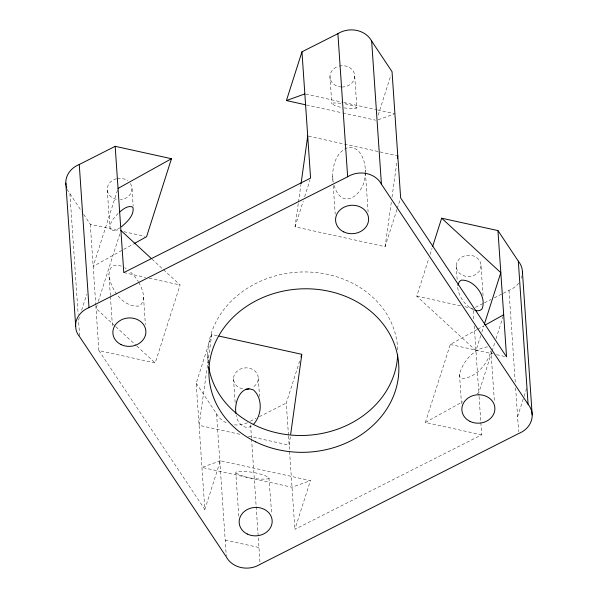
<?xml version="1.0" encoding="UTF-8"?>
<svg xmlns="http://www.w3.org/2000/svg" width="598" height="598" viewBox="0 0 598 598"><rect width="100%" height="100%" fill="white"/><g stroke="black" fill="none" stroke-linecap="round" stroke-linejoin="round"><path stroke-width="0.45" stroke-dasharray="2.99 2.24" d="M333.004 181.956C331.539 169.264 334.671 152.161 348.283 147.452C360.93 146.263 365.46 161.639 365.371 171.776M365.094 172.456C366.738 192.369 342.602 213.329 334.118 185.507M365.146 171.604L365.243 169.914M110.361 295.621L108.918 274.519L109.486 270.431L111.198 267.388L113.934 265.602L117.5 265.198L121.663 266.2M138.796 282.376C142.324 288.804 145.897 297.557 141.248 304.292L138.512 306.079C122.373 307.043 110.443 289.148 108.918 274.519M217.224 335.695L211.767 334.491L199.082 425.32L241.839 434.731M396.967 209.457L385.09 246.668L295.023 226.844L298.357 202.991M298.484 202.072L300.921 184.64M290.299 436.891L289.148 445.151L248.207 436.136M385.09 246.668L391.496 200.801M392.004 197.131L396.878 162.267M119.854 227.838C117.365 229.453 114.33 231.179 111.288 230.26L110.167 229.116C109.068 222.546 114.711 217.089 118.823 212.686M461.484 403.657L459.488 374.355C462.673 361.446 474.483 347.782 488.207 346.833M117.485 190.186L93.161 266.387L133.631 243.887M79.385 317.351L78.532 320.012L79.624 335.964M81.642 310.265L86.732 294.313M97.16 304.935L96.031 308.478L115.07 326.015M98.296 301.392L119.787 234.05M95.844 305.735L98.902 350.578L155.196 362.964L180.08 284.992L152.198 259.315M98.902 350.578L204.822 509.503L196.211 383.228L211.767 334.491M204.822 509.503L220.37 460.774L310.437 480.598L294.881 529.335L481.674 434.843L479.058 396.407M295.023 226.844L303.223 201.145M304.636 196.72L310.011 179.878M288.46 435.082L286.278 403.052L299.845 360.519M378.175 115.078L390.905 75.198M397.251 208.567L400.077 199.71M480.74 335.59L475.933 350.66L416.776 296.174L428.938 258.067M430.067 254.524L432.048 248.32M481.674 434.843L425.387 422.45L450.272 344.478L476.98 329.625M481.876 332.047L483.849 325.843M491.81 351.99L478.804 392.751L476.374 394.097M492.094 351.101L494.92 342.243M496.056 338.7L503.12 316.544M517.599 416.671L523.818 397.177M524.102 396.295L526.928 387.429M340.434 107.236L334.992 105.734L331.8 103.656L333.819 102.923L341.757 103.297M354.726 76.23L356.886 108.006L352.73 108.814L343.663 107.872M238.766 516.231L235.784 472.435L236.584 471.829C247.43 470.783 259.121 472.584 268.906 477.428L271.679 514.101M269.235 478.236L268.427 478.841C257.589 479.888 245.898 478.086 236.113 473.235L235.784 472.435M477.787 329.177L483.453 326.022M425.387 422.45L462.62 401.751M250.353 421.224L256.071 418.338M259.33 416.686L286.278 403.052M475.515 307.327L483.677 303.193M484.492 302.782L491.025 299.478M494.292 297.826L502.455 293.7M503.269 293.282L508.988 290.396A22.724 19.54 -3.9 0 0 518.922 282.802M251.556 425.985C244.178 430.687 237.017 422.367 236.232 415.341M378.235 119.757L394.022 114.069M220.37 460.774L201.952 467.412L292.011 487.243L310.437 480.598M345.031 103.79L353.702 105.921L356.886 108.006M305.75 94.125L343.05 102.333M343.955 102.535L376.71 109.748M377.615 109.942L394.904 113.747M306.43 104.971L341.906 112.783M342.818 112.985L375.574 120.191M308.62 136.217L396.863 155.644M83.675 214.361L90.291 224.295L119.346 230.693M123.883 231.695L144.768 236.292M416.776 296.174L461.26 305.967M464.893 306.767L473.063 308.561L473.818 319.541M123.786 272.598L145.576 277.397M149.208 278.197L180.08 284.992M450.272 344.478L492.939 353.867M496.572 354.666L505.654 356.67M225.184 540.069L258.964 547.506M474.05 310.056C465.162 305.847 458.494 296.675 457.657 286.838M124.646 267.755L126.141 268.539M115.75 326.643L136.15 345.435M136.83 346.055L155.196 362.964M130.618 272.053L134.804 276.515L138.4 281.606M67.223 189.342A22.724 19.54 -3.9 0 0 69.921 193.73L81.634 211.303M196.211 383.228L216.581 413.794A22.724 19.54 -3.9 0 0 228.13 423.489M459.488 374.355L459.937 376.837L461.424 378.362C475.275 378.758 487.871 363.629 490.951 350.989L494.456 402.372M332.63 176.44L333.265 182.166M508.988 290.396L515.252 382.316M515.633 387.885L518.623 431.734M481.009 265.721A12.394 10.659 -3.9 0 1 462.344 275.162A12.394 10.659 -3.9 0 1 462.508 256.692A12.394 10.659 -3.9 0 1 481.009 265.721L483.102 296.376M474.251 325.947L478.991 395.495M456.229 265.998L457.223 280.492M365.43 172.71L368.099 211.841M329.947 76.499L331.8 103.656M333.258 185.634L335.201 214.144M288.52 435.994L289.522 450.638M289.582 451.55L294.881 529.335M258.299 378.385L259.532 396.489M250.607 424.939L251.496 437.938M251.556 438.865L256.116 505.721M256.176 506.648L260.108 564.34M233.519 378.654L235.253 404.076M216.581 413.794L226.276 556.02M207.753 354.764L208.418 364.518M143.527 297.161L145.396 324.632M132.008 188.886L133.182 206.108M116.513 178.757A12.394 10.659 -3.9 0 0 107.236 189.162L109.83 227.255M110.421 296.541L112.551 327.734M90.291 224.295L95.785 304.823M69.921 193.73L78.151 314.443M208.41 364.967A95.037 81.717 -3.9 0 1 296.989 272.21A95.037 81.717 -3.9 0 1 397.707 351.751M339.223 66.094A12.394 10.659 -3.9 0 1 354.629 74.84A12.394 10.659 -3.9 0 1 342.235 87.031M341.436 87.016A12.394 10.659 -3.9 0 1 330.044 77.89A12.394 10.659 -3.9 0 1 338.446 66.303M130.401 183.571A12.394 10.659 -3.9 0 1 120.333 199.657M116.326 199.366A12.394 10.659 -3.9 0 1 107.236 189.162M117.298 178.593A12.394 10.659 -3.9 0 1 127.867 180.917M522.144 275.409A22.724 19.54 -3.9 0 1 521.112 278.9M247.49 422.749A22.724 19.54 -3.9 0 1 232.076 424.565M242.609 388.857A12.394 10.659 -3.9 0 1 235.231 373.309A12.394 10.659 -3.9 0 1 254.733 370.88A12.394 10.659 -3.9 0 1 252.02 387.691"/><path stroke-width="0.9" d="M457.866 285.298L459.361 281.486L461.409 280.148C474.491 279.535 487.34 297.027 481.898 309.166L479.85 310.504L477.174 310.803L474.827 310.242M301.048 183.721L307.708 136.015M290.68 434.141L301.826 354.322L219.04 336.091M397.386 158.597L397.775 155.846M66.012 185.193A22.724 19.54 -3.9 0 1 79.257 164.495L115.175 146.323L171.469 158.709L146.585 236.688L134.445 243.438M305.518 104.77L286.42 100.561L301.968 51.832L337.892 33.66A22.724 19.54 -3.9 0 1 371.664 41.09L392.034 71.655L400.645 197.938L506.558 356.864L497.947 230.589L441.66 218.195L432.608 246.548M300.981 356.976L301.541 355.205M484.417 324.071L500.818 272.681L441.66 218.195M253.298 424.475C261.879 415.655 263.053 398.694 253.604 390.053C240.605 384.058 233.728 403.598 236.053 413.704M119.436 212.178C122.911 209.375 127.18 205.607 131.979 206.729L133.092 207.865C134.042 215.788 126.836 222.105 121.379 226.844M118.045 188.415L171.469 158.709M485.075 325.125L503.688 314.772M75.572 326.172A22.724 19.54 -3.9 0 1 89.012 307.604L347.647 176.776A22.724 19.54 -3.9 0 1 381.419 184.206L528.079 404.27A22.724 19.54 -3.9 0 1 518.743 433.505L260.108 564.34A22.724 19.54 -3.9 0 1 226.336 556.91L79.683 336.846A22.724 19.54 -3.9 0 1 75.894 329.02L65.817 183.055M286.42 100.561L304.838 93.923M120.916 230.507L151.518 258.687M497.947 230.589L518.317 261.154A22.724 19.54 -3.9 0 1 522.405 273.271M522.428 271.828L532.183 414.945M518.317 261.154L528.079 404.27M371.664 41.09L381.419 184.206M337.892 33.66L347.647 176.776M301.968 51.832L310.579 178.107L123.786 272.598L115.175 146.323M79.257 164.495L89.012 307.604M397.663 354.517A95.037 81.717 -3.9 0 1 307.948 435.269A95.037 81.717 -3.9 0 1 208.687 366.821M66.699 187.989A22.724 19.54 -3.9 0 1 66.296 186.606M249.022 388.79A12.394 10.659 -3.9 0 1 245.815 389.186M255.75 441.9A95.037 81.717 -3.9 0 0 398.851 369.512A95.037 81.717 -3.9 0 0 257.028 300.263A95.037 81.717 -3.9 0 0 255.75 441.9M247.295 534.044A16.527 14.21 -3.9 0 0 272.18 521.456A16.527 14.21 -3.9 0 0 247.52 509.414A16.527 14.21 -3.9 0 0 247.295 534.044M470.006 421.381A16.527 14.21 -3.9 0 0 494.897 408.793A16.527 14.21 -3.9 0 0 470.23 396.751A16.527 14.21 -3.9 0 0 470.006 421.381M121.013 344.553A16.527 14.21 -3.9 0 0 145.897 331.957A16.527 14.21 -3.9 0 0 121.23 319.915A16.527 14.21 -3.9 0 0 121.013 344.553M343.723 231.889A16.527 14.21 -3.9 0 0 368.607 219.294A16.527 14.21 -3.9 0 0 343.947 207.252A16.527 14.21 -3.9 0 0 343.723 231.889"/></g></svg>
